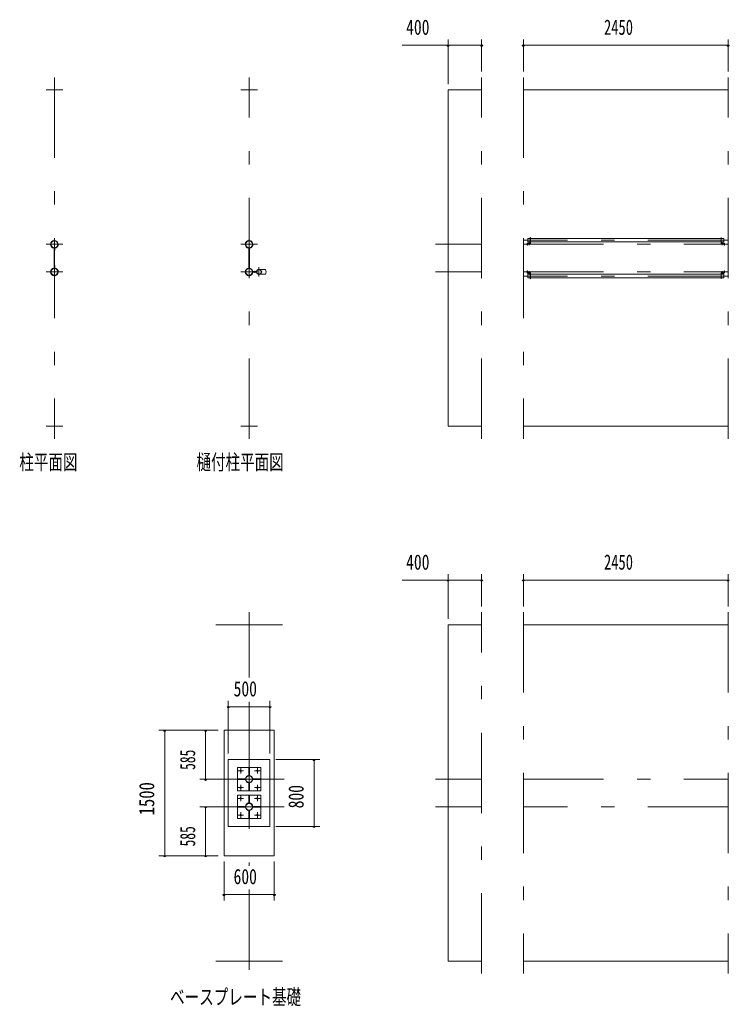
# Model space of a CAD drawing. Units: millimetres, scale not verified. Extents: x -31547 to 31550, y -14700 to 14700.
# Drawn here: x -31547 to -23057, y -11328 to 468 of the extents above; entities that cross this region are included whole.
import ezdxf
from ezdxf.enums import TextEntityAlignment as Align

# ---------------------------------------------------------------- set-up
doc = ezdxf.new("R2010")
doc.units = ezdxf.units.MM
doc.header["$LTSCALE"] = 80
doc.linetypes.add('USER3', pattern=[24, 12, -5, 2, -5])
for name, color, linetype, lineweight in [('0-2_1-07BOLD', 7, 'Continuous', 18), ('0-3_1-27CENTER', 3, 'USER3', 18), ('0-5_1-57DIM', 3, 'Continuous', 18)]:
    doc.layers.add(name, color=color, linetype=linetype, lineweight=lineweight)
doc.styles.add('ＭＳ ゴシック', font='')
doc.styles.get('ＭＳ ゴシック').set_extended_font_data('MS Gothic')

msp = doc.modelspace()

# ---------------------------------------------------------------- linework, layer by layer
at = {"layer": '0-2_1-07BOLD'}
for p, q in [((-31232.31, -372.46), (-31032.32, -372.46)), ((-28702.58, -372.46), (-28902.58, -372.46)), ((-26421.13, -372.46), (-26021.13, -372.46)), ((-23071.13, -372.46), (-25521.13, -372.46)), ((-25441.78, -2204.26), (-25471.38, -2204.26)), ((-25471.38, -2207.46), (-25441.78, -2207.46)), ((-25468.63, -2146.96), (-25439.78, -2146.96)), ((-25439.78, -2202.26), (-25439.78, -2136.46)), ((-25436.58, -2146.96), (-23155.68, -2146.96)), ((-23155.68, -2189.65), (-25436.58, -2189.65)), ((-23150.48, -2204.26), (-23120.88, -2204.26)), ((-23120.88, -2207.46), (-23150.48, -2207.46)), ((-23115.68, -2229.46), (-23115.68, -2209.46)), ((-31135.3, -2261.9), (-31135.3, -2503.01)), ((-31129.3, -2503.01), (-31129.3, -2261.9)), ((-28805.6, -2503.01), (-28805.6, -2261.9)), ((-28799.6, -2261.9), (-28799.6, -2503.01)), ((-28758.14, -2544.45), (-28711.93, -2544.45)), ((-28711.93, -2550.46), (-28758.14, -2550.46)), ((-28713.32, -2542.85), (-28756.67, -2542.85)), ((-28756.67, -2552.06), (-28713.32, -2552.06)), ((-28607.49, -2519.96), (-28675.07, -2519.96)), ((-28675.07, -2574.96), (-28607.49, -2574.96)), ((-25476.58, -2535.46), (-25476.58, -2555.46)), ((-25471.38, -2557.46), (-25441.78, -2557.46)), ((-25441.78, -2560.66), (-25471.38, -2560.66)), ((-25468.63, -2575.26), (-25439.78, -2575.26)), ((-25436.58, -2575.26), (-23155.68, -2575.26)), ((-23120.88, -2557.46), (-23150.48, -2557.46)), ((-23150.48, -2560.66), (-23120.88, -2560.66)), ((-23155.68, -2617.95), (-25436.58, -2617.95)), ((-31032.32, -4392.46), (-31232.31, -4392.46)), ((-28902.58, -4392.46), (-28702.58, -4392.46)), ((-25521.13, -4392.46), (-23071.13, -4392.46)), ((-28402.58, -6767.46), (-29202.58, -6767.46)), ((-23071.13, -6767.46), (-25521.13, -6767.46)), ((-28867.13, -8609.46), (-28867.13, -8615.46)), ((-28799.58, -8547.91), (-28805.58, -8547.91)), ((-28738.03, -8615.46), (-28738.03, -8609.46)), ((-28805.58, -8677.01), (-28799.58, -8677.01)), ((-28867.13, -8945.45), (-28867.13, -8939.45)), ((-28805.58, -8877.9), (-28799.58, -8877.9)), ((-28738.03, -8939.45), (-28738.03, -8945.45)), ((-28799.58, -9007.01), (-28805.58, -9007.01)), ((-29202.58, -10787.46), (-28402.58, -10787.46)), ((-25521.13, -10787.46), (-23071.13, -10787.46))]:
    msp.add_line(p, q, dxfattribs=at)
for points in [[(-26421.13, -372.46), (-26421.13, -4392.46), (-26021.13, -4392.46)], [(-25473.38, -2209.46), (-25473.38, -2229.46), (-25476.58, -2229.46), (-25476.58, -2209.46)], [(-25439.78, -2189.65), (-25468.63, -2189.65), (-25468.63, -2146.96)], [(-25439.78, -2136.46), (-25436.58, -2136.46), (-25436.58, -2202.26)], [(-23152.48, -2202.26), (-23152.48, -2136.46), (-23155.68, -2136.46), (-23155.68, -2202.26)], [(-23152.48, -2146.96), (-23123.63, -2146.96), (-23123.63, -2189.65), (-23152.48, -2189.65)], [(-23118.88, -2209.46), (-23118.88, -2229.46), (-23115.68, -2229.46)], [(-31135.3, -2292.46), (-31136.9, -2292.46), (-31136.9, -2263.38)], [(-31127.7, -2263.38), (-31127.7, -2292.46), (-31129.3, -2292.46)], [(-28807.2, -2263.38), (-28807.2, -2292.46), (-28805.6, -2292.46)], [(-28799.6, -2292.46), (-28797.99, -2292.46), (-28797.99, -2263.38)], [(-31136.9, -2501.54), (-31136.9, -2472.46), (-31135.3, -2472.46)], [(-31129.3, -2472.46), (-31127.7, -2472.46), (-31127.7, -2501.54)], [(-28805.6, -2472.46), (-28807.2, -2472.46), (-28807.2, -2501.54)], [(-28797.99, -2501.54), (-28797.99, -2472.46), (-28799.6, -2472.46)], [(-25473.38, -2555.46), (-25473.38, -2535.46), (-25476.58, -2535.46)], [(-25439.78, -2617.95), (-25468.63, -2617.95), (-25468.63, -2575.26)], [(-25439.78, -2562.66), (-25439.78, -2628.46), (-25436.58, -2628.46), (-25436.58, -2562.66)], [(-23155.68, -2562.66), (-23155.68, -2628.46), (-23152.48, -2628.46), (-23152.48, -2562.66)], [(-23152.48, -2575.26), (-23123.63, -2575.26), (-23123.63, -2617.95), (-23152.48, -2617.95)], [(-23118.88, -2555.46), (-23118.88, -2535.46), (-23115.68, -2535.46), (-23115.68, -2555.46)], [(-26021.13, -6767.46), (-26421.13, -6767.46), (-26421.13, -10787.46), (-26021.13, -10787.46)]]:
    msp.add_lwpolyline(points, dxfattribs=at)
for points in [[(-29102.58, -8027.45), (-28502.58, -8027.45), (-28502.58, -9527.46), (-29102.58, -9527.46)], [(-29052.58, -8377.46), (-29052.58, -9177.46), (-28552.58, -9177.46), (-28552.58, -8377.46)], [(-28942.58, -8472.46), (-28942.58, -8752.46), (-28662.58, -8752.46), (-28662.58, -8472.46)], [(-28799.58, -8567.91), (-28799.58, -8472.91), (-28805.58, -8472.91), (-28805.58, -8567.91)], [(-28942.13, -8609.46), (-28847.13, -8609.46), (-28847.13, -8615.46), (-28942.13, -8615.46)], [(-28758.03, -8615.46), (-28758.03, -8609.46), (-28663.03, -8609.46), (-28663.03, -8615.46)], [(-28805.58, -8657.01), (-28799.58, -8657.01), (-28799.58, -8752.01), (-28805.58, -8752.01)], [(-28942.58, -8802.45), (-28662.58, -8802.45), (-28662.58, -9082.45), (-28942.58, -9082.45)], [(-28805.58, -8802.9), (-28805.58, -8897.9), (-28799.58, -8897.9), (-28799.58, -8802.9)], [(-28847.13, -8945.45), (-28942.13, -8945.45), (-28942.13, -8939.45), (-28847.13, -8939.45)], [(-28758.03, -8939.45), (-28663.03, -8939.45), (-28663.03, -8945.45), (-28758.03, -8945.45)], [(-28799.58, -8987.01), (-28799.58, -9082), (-28805.58, -9082), (-28805.58, -8987.01)]]:
    msp.add_lwpolyline(points, close=True, dxfattribs=at)
for centre, radius in [((-31132.31, -2217.46), 44.55), ((-31132.31, -2217.46), 40.35), ((-31132.31, -2169.06), 2.25), ((-28802.59, -2217.46), 44.55), ((-28802.59, -2217.46), 40.35), ((-28802.59, -2169.06), 2.25), ((-31132.31, -2547.46), 44.55), ((-31132.31, -2547.46), 40.35), ((-31132.31, -2595.86), 2.25), ((-28802.59, -2547.46), 46.15), ((-28802.59, -2547.46), 44.55), ((-28802.59, -2547.46), 40.35), ((-28802.59, -2595.86), 2.25), ((-28684.59, -2547.46), 27.5), ((-28653.24, -2547.46), 2.25), ((-28902.58, -8512.46), 8), ((-28802.58, -8612.46), 44.55), ((-28802.58, -8612.46), 40.35), ((-28702.58, -8512.46), 8), ((-28902.58, -8712.46), 8), ((-28702.58, -8712.46), 8), ((-28902.58, -8842.45), 8), ((-28702.58, -8842.45), 8), ((-28802.58, -8942.45), 44.55), ((-28802.58, -8942.45), 40.35), ((-28902.58, -9042.45), 8), ((-28702.58, -9042.45), 8)]:
    msp.add_circle(centre, radius, dxfattribs=at)
for centre, radius, start, end in [((-31132.31, -2217.46), 46.15, 93.78961, 264.28209), ((-31132.31, -2169.06), 3.85, 322.09525, 270.00276), ((-31132.31, -2217.46), 46.15, 275.72758, 90.00154), ((-28802.59, -2217.46), 46.15, 89.99846, 264.27242), ((-28802.59, -2169.06), 3.85, 269.99724, 217.90475), ((-28802.59, -2217.46), 46.15, 275.71791, 86.21039), ((-25471.38, -2209.46), 5.2, 90, 180), ((-25471.38, -2209.46), 2, 90, 180), ((-25441.78, -2202.26), 2, 270, 0), ((-25441.78, -2202.26), 5.2, 270, 0), ((-23150.48, -2202.26), 5.2, 180, 270), ((-23150.48, -2202.26), 2, 180, 270), ((-23120.88, -2209.46), 5.2, 0, 90), ((-23120.88, -2209.46), 2, 0, 90), ((-31132.31, -2547.46), 46.15, 95.71837, 266.21085), ((-31132.31, -2595.86), 3.85, 90, 37.90752), ((-31132.31, -2547.46), 46.15, 269.99892, 84.27287), ((-28802.59, -2595.86), 3.85, 142.09248, 90), ((-28684.59, -2547.46), 29.1, 0, 170.90512), ((-28684.59, -2547.46), 29.1, 189.09599, 354.06984), ((-28701.99, -2547.46), 44.9, 19.58864, 37.76454), ((-28701.99, -2547.46), 44.9, 322.23546, 340.41136), ((-28653.24, -2547.46), 3.85, 180, 128.65778), ((-28642.98, -2547.46), 44.9, 322.23546, 37.76454), ((-25471.38, -2555.46), 5.2, 180, 270), ((-25471.38, -2555.46), 2, 180, 270), ((-25441.78, -2562.66), 5.2, 0, 90), ((-25441.78, -2562.66), 2, 0, 90), ((-23150.48, -2562.66), 5.2, 90, 180), ((-23150.48, -2562.66), 2, 90, 180), ((-23120.88, -2555.46), 2, 270, 0), ((-23120.88, -2555.46), 5.2, 270, 0)]:
    msp.add_arc(centre, radius, start, end, dxfattribs=at)
at = {"layer": '0-3_1-27CENTER'}
for p, q in [((-31132.31, -222.46), (-31132.31, -4542.46)), ((-28802.58, -4542.46), (-28802.58, -222.46)), ((-26021.13, -4542.46), (-26021.13, -222.46)), ((-25521.13, -222.46), (-25521.13, -4542.46)), ((-23071.13, -4542.46), (-23071.13, -222.46)), ((-31232.31, -2217.46), (-31032.32, -2217.46)), ((-28902.58, -2217.46), (-28702.58, -2217.46)), ((-26021.13, -2217.46), (-26571.13, -2217.46)), ((-23071.13, -2168.31), (-25521.13, -2168.31)), ((-25521.13, -2217.46), (-23071.13, -2217.46)), ((-25451.58, -2226.46), (-25451.58, -2184.66)), ((-23140.68, -2226.46), (-23140.68, -2184.66)), ((-31032.32, -2547.46), (-31232.31, -2547.46)), ((-28702.58, -2547.46), (-28902.58, -2547.46)), ((-28735.07, -2558.22), (-28735.07, -2536.69)), ((-28684.59, -2492.46), (-28684.59, -2602.46)), ((-26571.13, -2547.46), (-26021.13, -2547.46)), ((-25521.13, -2547.46), (-23071.13, -2547.46)), ((-25451.58, -2538.46), (-25451.58, -2580.26)), ((-23140.68, -2538.46), (-23140.68, -2580.26)), ((-23071.13, -2596.61), (-25521.13, -2596.61)), ((-28802.58, -6617.46), (-28802.58, -7398.87)), ((-26021.13, -10937.46), (-26021.13, -6617.46)), ((-25521.13, -6617.46), (-25521.13, -10937.46)), ((-23071.13, -6617.46), (-23071.13, -10937.46)), ((-28802.58, -7687.46), (-28802.58, -9647.46)), ((-28902.58, -8546.6), (-28902.58, -8478.31)), ((-28702.58, -8478.31), (-28702.58, -8546.6)), ((-28936.73, -8512.46), (-28868.44, -8512.46)), ((-28736.72, -8512.46), (-28668.43, -8512.46)), ((-28382.58, -8612.46), (-29202.58, -8612.46)), ((-28868.44, -8712.46), (-28936.73, -8712.46)), ((-28902.58, -8746.6), (-28902.58, -8678.31)), ((-28668.43, -8712.46), (-28736.72, -8712.46)), ((-28702.58, -8678.31), (-28702.58, -8746.6)), ((-26021.13, -8612.46), (-26571.13, -8612.46)), ((-25521.13, -8612.46), (-23071.13, -8612.46)), ((-28936.73, -8842.45), (-28868.44, -8842.45)), ((-28902.58, -8876.6), (-28902.58, -8808.31)), ((-28736.72, -8842.45), (-28668.43, -8842.45)), ((-28702.58, -8808.31), (-28702.58, -8876.6)), ((-29202.58, -8942.45), (-28382.58, -8942.45)), ((-26571.13, -8942.46), (-26021.13, -8942.46)), ((-23071.13, -8942.46), (-25521.13, -8942.46)), ((-28868.44, -9042.45), (-28936.73, -9042.45)), ((-28902.58, -9076.6), (-28902.58, -9008.31)), ((-28668.43, -9042.45), (-28736.72, -9042.45)), ((-28702.58, -9008.31), (-28702.58, -9076.6)), ((-28802.58, -9932.27), (-28802.58, -10937.46))]:
    msp.add_line(p, q, dxfattribs=at)
at = {"layer": '0-5_1-57DIM'}
for p, q in [((-26421.13, 162.54), (-26970.63, 162.54)), ((-26407.13, 162.54), (-26435.13, 162.54)), ((-26421.13, 232.54), (-26421.13, -302.46)), ((-26421.13, 162.54), (-26021.13, 162.54)), ((-26007.13, 162.54), (-26035.13, 162.54)), ((-26021.13, -152.46), (-26021.13, 232.54)), ((-25507.13, 162.54), (-25535.13, 162.54)), ((-25521.13, 232.54), (-25521.13, -152.46)), ((-25521.13, 162.54), (-23071.13, 162.54)), ((-23057.13, 162.54), (-23085.13, 162.54)), ((-23071.13, -152.46), (-23071.13, 232.54)), ((-26421.13, -6232.46), (-26970.63, -6232.46)), ((-26407.13, -6232.46), (-26435.13, -6232.46)), ((-26421.13, -6162.46), (-26421.13, -6697.46)), ((-26421.13, -6232.46), (-26021.13, -6232.46)), ((-26007.13, -6232.46), (-26035.13, -6232.46)), ((-26021.13, -6547.46), (-26021.13, -6162.46)), ((-25507.13, -6232.46), (-25535.13, -6232.46)), ((-25521.13, -6162.46), (-25521.13, -6547.46)), ((-25521.13, -6232.46), (-23071.13, -6232.46)), ((-23057.13, -6232.46), (-23085.13, -6232.46)), ((-23071.13, -6162.46), (-23071.13, -6547.46)), ((-29038.58, -7747.45), (-29066.58, -7747.45)), ((-29052.58, -8307.46), (-29052.58, -7677.45)), ((-29052.58, -7747.45), (-28552.58, -7747.45)), ((-28538.58, -7747.45), (-28566.58, -7747.45)), ((-28552.58, -8307.46), (-28552.58, -7677.45)), ((-29172.58, -8027.45), (-29882.58, -8027.45)), ((-29798.58, -8027.45), (-29826.58, -8027.45)), ((-29812.58, -8027.45), (-29812.58, -9527.46)), ((-29308.58, -8027.45), (-29336.58, -8027.45)), ((-29322.58, -8027.45), (-29322.58, -8612.46)), ((-28482.58, -8377.46), (-27955.65, -8377.46)), ((-28011.65, -8377.46), (-28039.65, -8377.46)), ((-28025.65, -8377.46), (-28025.65, -9177.46)), ((-29172.58, -8612.46), (-29392.58, -8612.46)), ((-29308.58, -8612.46), (-29336.58, -8612.46)), ((-29392.58, -8942.45), (-29172.58, -8942.45)), ((-29308.58, -8942.45), (-29336.58, -8942.45)), ((-29322.58, -8942.45), (-29322.58, -9527.46)), ((-27955.65, -9177.46), (-28482.58, -9177.46)), ((-28011.65, -9177.46), (-28039.65, -9177.46)), ((-29172.58, -9527.46), (-29882.58, -9527.46)), ((-29798.58, -9527.46), (-29826.58, -9527.46)), ((-29308.58, -9527.46), (-29336.58, -9527.46)), ((-29102.58, -10062.27), (-29102.58, -9597.46)), ((-28502.58, -9597.46), (-28502.58, -10062.27)), ((-29088.58, -9992.27), (-29116.58, -9992.27)), ((-29102.58, -9992.27), (-28502.58, -9992.27)), ((-28488.58, -9992.27), (-28516.58, -9992.27))]:
    msp.add_line(p, q, dxfattribs=at)
for centre in [(-26421.13, 162.54), (-26021.13, 162.54), (-25521.13, 162.54), (-23071.13, 162.54), (-26421.13, -6232.46), (-26021.13, -6232.46), (-25521.13, -6232.46), (-23071.13, -6232.46), (-29052.58, -7747.45), (-28552.58, -7747.45), (-29812.58, -8027.45), (-29322.58, -8027.45), (-28025.65, -8377.46), (-29322.58, -8612.46), (-29322.58, -8942.45), (-28025.65, -9177.46), (-29812.58, -9527.46), (-29322.58, -9527.46), (-29102.58, -9992.27), (-28502.58, -9992.27)]:
    msp.add_arc(centre, 14, 180, 0, dxfattribs=at)

# ---------------------------------------------------------------- texts
at = {"layer": '0-5_1-57DIM', "color": 7, "style": 'ＭＳ ゴシック'}
for s, width, p in [('400', 0.75, (-26923.55, 232.54)), ('2450', 0.7, (-24556.54, 232.54)), ('柱平面図', 0.7, (-31552.32, -4967.59)), ('樋付柱平面図', 0.7, (-29432.58, -4967.59)), ('400', 0.75, (-26923.55, -6162.46)), ('2450', 0.7, (-24556.54, -6162.46)), ('500', 0.75, (-28988, -7677.45)), ('600', 0.75, (-28988.58, -9922.27)), ('ベースプレート基礎', 0.7, (-29747.58, -11362.59))]:
    msp.add_text(s, height=182.3, dxfattribs=dict(at, width=width)).set_placement(p, align=Align.BOTTOM_LEFT)
for s, width, p in [('585', 0.65, (-29392.58, -8501.81)), ('1500', 0.8, (-29882.58, -9044.83)), ('800', 0.75, (-28095.65, -8961.43)), ('585', 0.65, (-29392.58, -9416.81))]:
    msp.add_text(s, height=182.3, rotation=90, dxfattribs=dict(at, width=width)).set_placement(p, align=Align.BOTTOM_LEFT)

doc.saveas('drawing.dxf')
